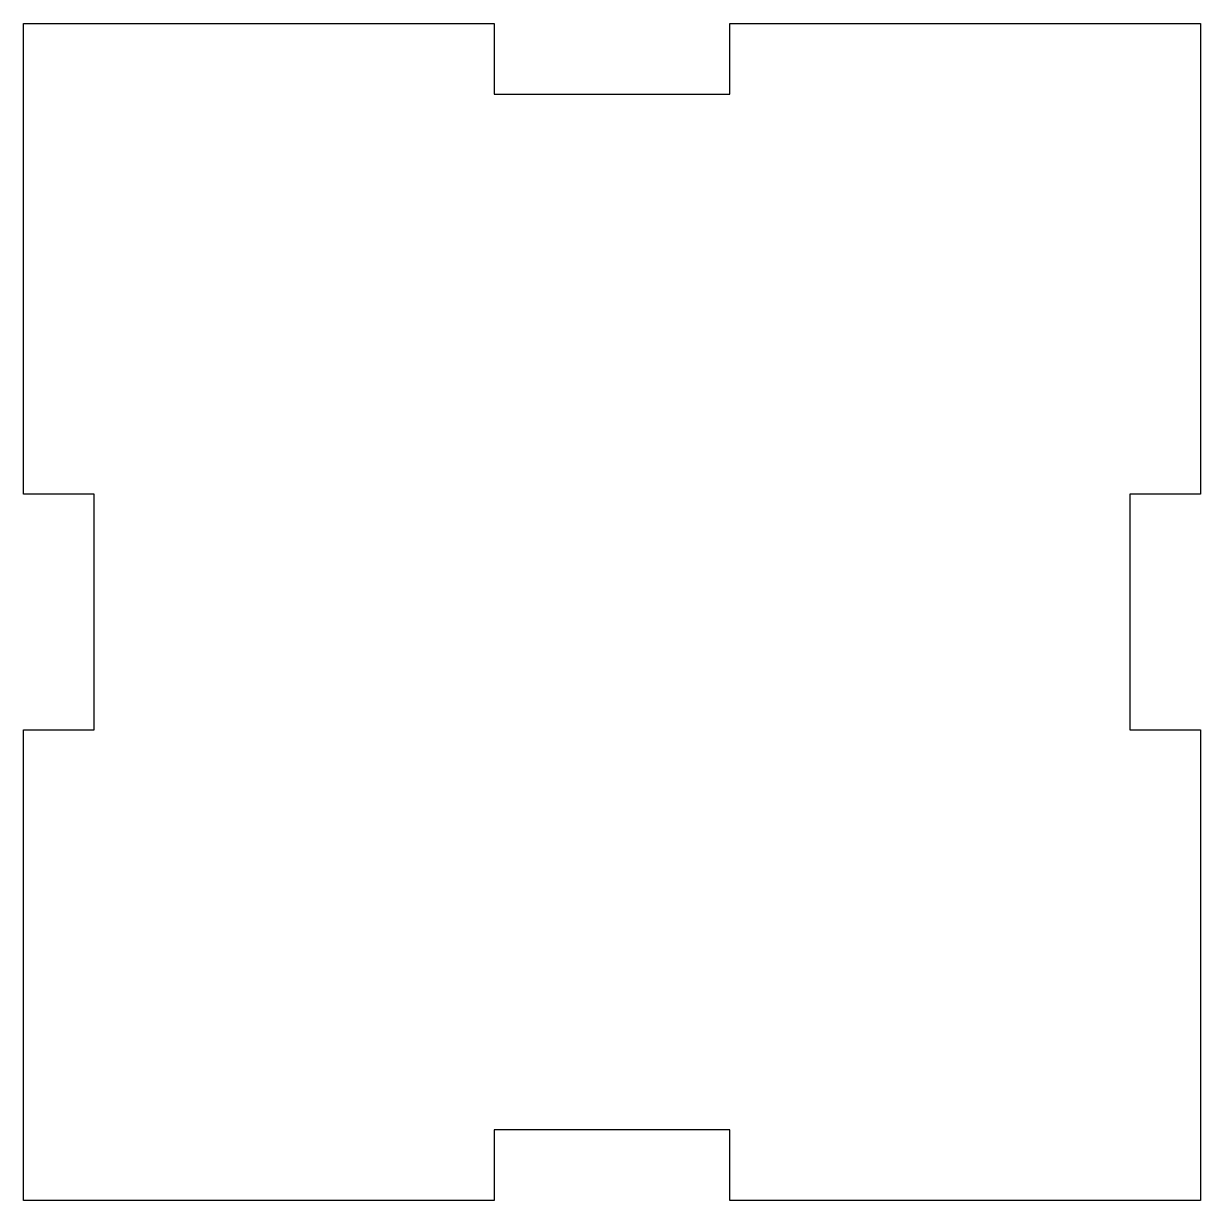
# Model space of a CAD drawing. Extents: x -125 to -25, y 25 to 125.
import ezdxf

# ---------------------------------------------------------------- set-up
doc = ezdxf.new("R2010")
doc.units = 0
doc.layers.get('0').update_dxf_attribs({"linetype": 'CONTINUOUS'})

msp = doc.modelspace()

# ---------------------------------------------------------------- linework, layer by layer
msp.add_lwpolyline([(-125, 65), (-119, 65), (-119, 85), (-125, 85), (-125, 125), (-85, 125), (-85, 119), (-65, 119), (-65, 125), (-25, 125), (-25, 85), (-31, 85), (-31, 65), (-25, 65), (-25, 25), (-65, 25), (-65, 31), (-85, 31), (-85, 25), (-125, 25)], close=True)

doc.saveas('drawing.dxf')
